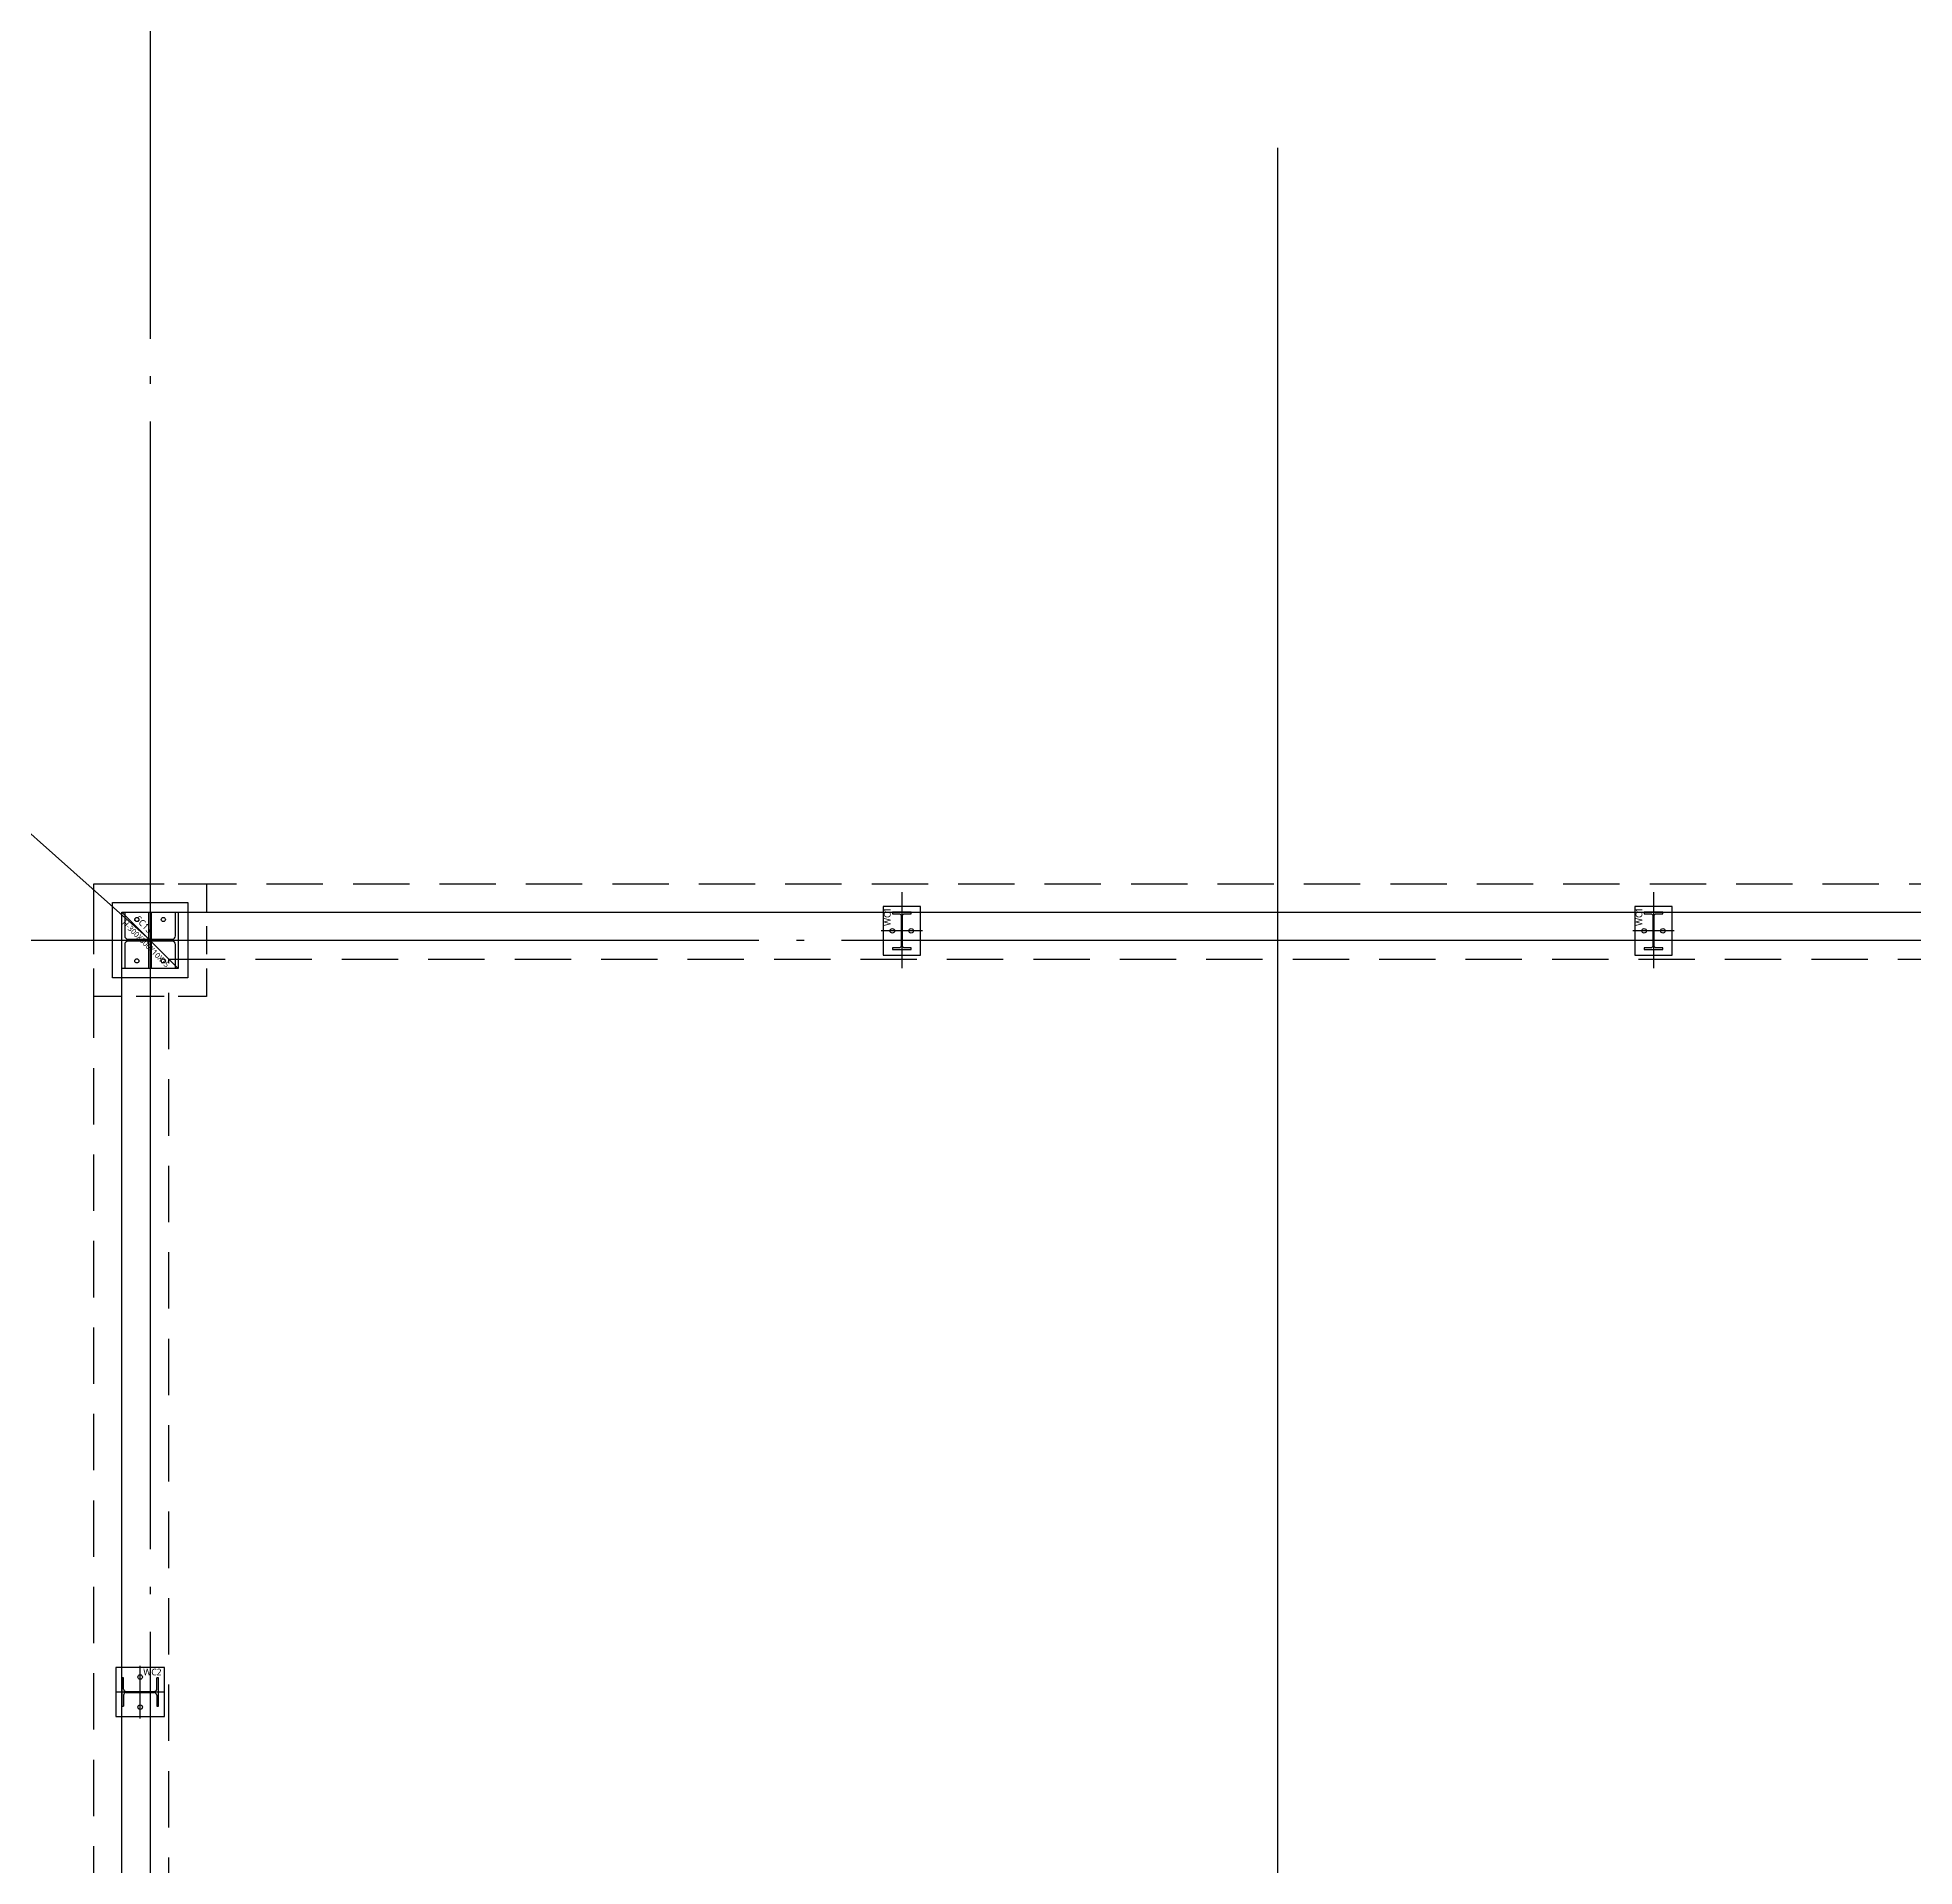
# Model space of a CAD drawing. Header units: millimetres. Extents: x -734060 to 504600, y -7739 to 118800.
# Drawn here: x -295499 to -285511, y 80972 to 90702 of the extents above; entities that cross this region are included whole.
import ezdxf
from ezdxf.enums import TextEntityAlignment as Align

# ---------------------------------------------------------------- set-up
doc = ezdxf.new("R2010")
doc.units = ezdxf.units.MM
doc.header["$LTSCALE"] = 200
for name, pattern in [('CEN-GAUN', [32.2, 30, -1, 0.2, -1]), ('CONTINOUS', [0]), ('H3', [3, 2, -1]), ('HID', [2.3, 1.5, -0.8]), ('HIDDEN', [0.375, 0.25, -0.125])]:
    doc.linetypes.add(name, pattern=pattern)
doc.layers.get('DEFPOINTS').update_dxf_attribs({"color": 137})
for name, color, linetype in [('0-기초', 4, 'H3'), ('09GIRDER', 2, 'Continuous'), ('CEN', 1, 'CEN-GAUN'), ('G', 3, 'Continuous'), ('HAT-INS', 250, 'Continuous'), ('STEEL BASE', 13, 'Continuous'), ('WAL', 3, 'Continuous'), ('Z-하부구조체', 6, 'HIDDEN')]:
    doc.layers.add(name, color=color, linetype=linetype)
doc.layers.add('TEMP', color=171, linetype='Continuous', plot=False)
doc.styles.add('스타일1', font='malgun.ttf')

# ---------------------------------------------------------------- blocks, each defined once
blk = doc.blocks.new('X-CEN11')
at = {"layer": 'CEN', "color": 14, "linetype": 'CONTINOUS'}
blk.add_line((6000, 4216.4), (6000, -48378.3), dxfattribs=at)
blk = doc.blocks.new('X-CEN')
at = {"layer": 'CEN'}
for p, q in [((0, 9200), (0, -53000)), ((-9200, 0), (76000, 0))]:
    blk.add_line(p, q, dxfattribs=at)
blk = doc.blocks.new('S-SC13')
at = {"layer": '09GIRDER'}
blk.add_lwpolyline([(-150, -150), (-150, -135), (-23, -135, 0.414214), (-5, -117), (-5, 117, 0.414214), (-23, 135), (-150, 135), (-150, 150), (150, 150), (150, 135), (23, 135, 0.414214), (5, 117), (5, -117, 0.414214), (23, -135), (150, -135), (150, -150)], format="xyb", close=True, dxfattribs=at)
at = {"layer": 'DEFPOINTS'}
blk.add_line((-150, -150), (150, 150), dxfattribs=at)
blk.add_lwpolyline([(-150, 150), (150, 150), (150, -150), (-150, -150)], close=True, dxfattribs=at)
at = {"layer": 'STEEL BASE'}
for points in [[(-200, 200), (200, 200), (200, -200), (-200, -200)], [(-150, 6), (-5, 6), (-5, -6), (-150, -6)], [(5, 6), (150, 6), (150, -6), (5, -6)]]:
    blk.add_lwpolyline(points, close=True, dxfattribs=at)
for centre in [(-110, 70.5), (110, 70.5), (-110, -70.5), (110, -70.5)]:
    blk.add_circle(centre, 11, dxfattribs=at)
at = {"layer": 'DEFPOINTS', "style": '스타일1'}
blk.add_text('H-300X300X10X15', height=30, rotation=45, dxfattribs=at).set_placement((18.7, -22.5), align=Align.MIDDLE_CENTER)
blk.add_text('SC13', height=35, rotation=45, dxfattribs=at).set_placement((-108.6, -82.9))
blk = doc.blocks.new('S-WC1')
at = {"layer": 'DEFPOINTS'}
for p, q in [((0, 205), (0, -199)), ((110, 0), (-110, 0))]:
    blk.add_line(p, q, dxfattribs=at)
at = {"layer": 'STEEL BASE'}
blk.add_lwpolyline([(100, 130), (-100, 130), (-100, -130), (100, -130)], close=True, dxfattribs=at)
for centre in [(-50, 0), (50, 0)]:
    blk.add_circle(centre, 12, dxfattribs=at)
at = {"layer": 'WAL'}
blk.add_lwpolyline([(50, -100), (50, -91), (16, -91, -0.414214), (3, -78), (3, 78, -0.414214), (16, 91), (50, 91), (50, 100), (-50, 100), (-50, 91), (-16, 91, -0.414214), (-3, 78), (-3, -78, -0.414214), (-16, -91), (-50, -91), (-50, -100)], format="xyb", close=True, dxfattribs=at)
at = {"layer": 'TEMP', "style": '스타일1'}
blk.add_text('WC1', height=35, rotation=90, dxfattribs=at).set_placement((-59.6, 26))
blk = doc.blocks.new('*U49')
for p, q in [((59, 185), (0, 185)), ((72, 172), (72, 22)), ((78, 172), (78, 22)), ((91, 185), (150, 185)), ((59, 9), (0, 9)), ((91, 9), (150, 9))]:
    blk.add_line(p, q)
for points in [[(150, 185), (150, 194), (0, 194), (0, 185)], [(0, 9), (0, 0), (150, 0), (150, 9)]]:
    blk.add_lwpolyline(points)
for centre, start, end in [((59, 172), 0, 90), ((91, 172), 90, 180), ((59, 22), 270, 0), ((91, 22), 180, 270)]:
    blk.add_arc(centre, 13, start, end)
blk = doc.blocks.new('S-WC2')
at = {"layer": 'DEFPOINTS'}
for p, q in [((0, 130), (0, -130)), ((140, 0), (-140, 0))]:
    blk.add_line(p, q, dxfattribs=at)
at = {"layer": 'STEEL BASE'}
blk.add_lwpolyline([(130, 130), (-130, 130), (-130, -130), (130, -130)], close=True, dxfattribs=at)
for centre in [(-80, 0), (80, 0)]:
    blk.add_circle(centre, 12, dxfattribs=at)
at = {"layer": 'WAL', "rotation": 180}
blk.add_blockref('*U49', (75, 97), dxfattribs=at)
at = {"layer": 'TEMP', "style": '스타일1'}
blk.add_text('WC2', height=35, rotation=90, dxfattribs=at).set_placement((-89, 16.8))
blk = doc.blocks.new('x-stu-1Fcol')
at = {"rotation": 270}
for name, p in [('S-SC13', (0, 0)), ('S-WC2', (-53, -4000))]:
    blk.add_blockref(name, p, dxfattribs=at)
for p in [(4000, 50), (8000, 50)]:
    blk.add_blockref('S-WC1', p)
blk = doc.blocks.new('X-S-PDH')
at = {"layer": 'Z-하부구조체', "color": 251, "ltscale": 3}
blk.add_lwpolyline([(-300, 300), (300, 300), (300, -300), (-300, -300)], close=True, dxfattribs=at)

msp = doc.modelspace()

# ---------------------------------------------------------------- linework, layer by layer
at = {"layer": 'DEFPOINTS'}
msp.add_line((-294900, 85900), (-327100, 114600), dxfattribs=at)
msp.add_lwpolyline([(-295050, 86050), (-223750, 86050), (-223750, 42750), (-295050, 42750)], close=True, dxfattribs=at)
at = {"layer": 'G', "color": 7, "linetype": 'HID'}
for points in [[(-295200, 86200), (-223600, 86200), (-223600, 42600), (-295200, 42600)], [(-294800, 85800), (-224000, 85800), (-224000, 43000), (-294800, 43000)]]:
    msp.add_lwpolyline(points, close=True, dxfattribs=at)

# ---------------------------------------------------------------- block references
for name in ['X-S-PDH', 'x-stu-1Fcol']:
    msp.add_blockref(name, (-294900, 85900))
at = {"layer": '0-기초', "color": 252, "linetype": 'CONTINOUS', "ltscale": 3}
msp.add_blockref('X-CEN11', (-294900, 85900), dxfattribs=at)
at = {"layer": 'HAT-INS'}
msp.add_blockref('X-CEN', (-294900, 85900), dxfattribs=at)

doc.saveas('drawing.dxf')
